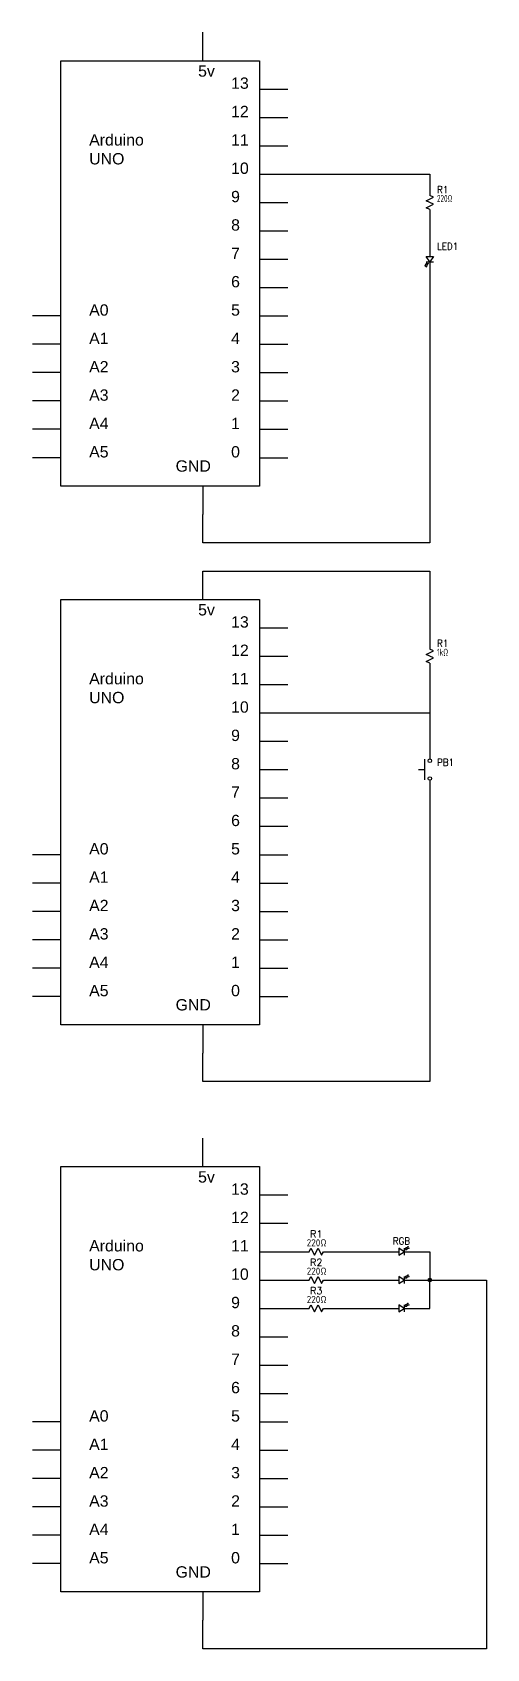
# Model space of a CAD drawing. Header units: inches. Extents: x 0 to 74, y -10 to 48.5.
# Drawn here: x 18 to 26, y -10 to 18.5 of the extents above; entities that cross this region are included whole.
import ezdxf
from ezdxf.enums import TextEntityAlignment as Align

# ---------------------------------------------------------------- set-up
doc = ezdxf.new("R2010")
doc.units = ezdxf.units.IN
doc.header["$MEASUREMENT"] = 0
for name, color, linetype in [('MISC', 7, 'Continuous'), ('SYMS', 7, 'Continuous'), ('TAGS', 150, 'Continuous'), ('WIRES', 7, 'Continuous')]:
    doc.layers.add(name, color=color, linetype=linetype)
doc.styles.get("Standard").update_dxf_attribs({"font": 'arial.ttf'})
doc.styles.add('WD', font='romans.shx')

# ---------------------------------------------------------------- blocks, each defined once
blk = doc.blocks.new('VRE1')
for p, q in [((-0.062, 0.031), (0.062, 0.094)), ((0.062, -0.031), (-0.062, 0.031)), ((0.062, 0.094), (0, 0.125)), ((-0.062, -0.094), (0.062, -0.031)), ((0, -0.125), (-0.062, -0.094))]:
    blk.add_line(p, q)
at = {"style": 'WD'}
for tag, p, width in [('INST', (0.219, 0.488), 0.7), ('TAG1', (0.127, 0.162), 0.9), ('LOC', (0.219, 0.318), 0.7), ('RATING1', (0.125, 0.006), 0.7), ('RATING2', (0.125, -0.151), 0.7), ('DESC1', (0.129, -0.307), 0.7), ('DESC2', (0.129, -0.463), 0.7)]:
    blk.add_attdef(tag, p, '', height=0.125, dxfattribs=dict(at, width=width))
at = {"linetype": 'Continuous', "style": 'WD', "flags": 8}
blk.add_attdef('TERM01', text='', height=0.125, dxfattribs=at).set_placement((-0.055, 0.144), align=Align.RIGHT)
at = {"style": 'WD', "flags": 9}
blk.add_attdef('FAMILY', (-0.184, 0.08), '', height=0.01, rotation=90, dxfattribs=at)
at = {"linetype": 'Continuous', "style": 'WD', "flags": 9}
for tag, p in [('CAT', (-0.139, 0.105)), ('MFG', (-0.12, 0.103)), ('ASSYCODE', (-0.094, 0.094))]:
    blk.add_attdef(tag, text='', height=0.01, rotation=90, dxfattribs=at).set_placement(p, align=Align.CENTER)
at = {"color": 7, "style": 'WD', "flags": 1}
for tag, p in [('X2TERM01', (0, 0.125)), ('X8TERM02', (0, -0.125))]:
    blk.add_attdef(tag, p, '', height=0.0125, dxfattribs=at)
at = {"linetype": 'Continuous', "style": 'WD', "flags": 8}
blk.add_attdef('TERM02', text='', height=0.125, dxfattribs=at).set_placement((-0.041, -0.151), align=Align.TOP_RIGHT)
blk = doc.blocks.new('VDI1LED')
h = blk.add_hatch(color=256)
h.dxf.hatch_style = 1
h.paths.add_polyline_path([(-0.09, -0.124), (-0.078, -0.118), (-0.083, -0.114), (-0.088, -0.11)])
h = blk.add_hatch(color=256)
h.dxf.hatch_style = 1
h.paths.add_polyline_path([(-0.069, -0.138), (-0.056, -0.131), (-0.061, -0.128), (-0.066, -0.124)])
for p, q in [((0, -0.047), (-0.062, 0.047)), ((-0.062, 0.047), (0.062, 0.047)), ((0.062, 0.047), (0, -0.047)), ((-0.088, -0.11), (-0.09, -0.124)), ((-0.078, -0.118), (-0.09, -0.124)), ((-0.083, -0.114), (-0.088, -0.11)), ((-0.075, -0.103), (-0.083, -0.114)), ((-0.083, -0.114), (-0.078, -0.118)), ((-0.061, -0.083), (-0.076, -0.087)), ((-0.076, -0.087), (-0.075, -0.103)), ((-0.066, -0.124), (-0.069, -0.138)), ((-0.056, -0.131), (-0.069, -0.138)), ((-0.061, -0.128), (-0.066, -0.124)), ((-0.062, -0.047), (0.062, -0.047)), ((-0.047, -0.062), (-0.061, -0.066)), ((-0.061, -0.066), (-0.061, -0.083)), ((-0.053, -0.116), (-0.061, -0.128)), ((-0.061, -0.128), (-0.056, -0.131)), ((-0.039, -0.096), (-0.054, -0.1)), ((-0.054, -0.1), (-0.053, -0.116)), ((-0.025, -0.075), (-0.039, -0.08)), ((-0.039, -0.08), (-0.039, -0.096))]:
    blk.add_line(p, q)
at = {"style": 'WD'}
for tag, p, width in [('INST', (0.219, 0.488), 0.7), ('TAG1', (0.127, 0.162), 0.9), ('LOC', (0.219, 0.318), 0.7), ('RATING1', (0.125, 0.006), 0.7), ('RATING2', (0.125, -0.151), 0.7), ('DESC1', (0.129, -0.307), 0.7), ('DESC2', (0.129, -0.463), 0.7)]:
    blk.add_attdef(tag, p, '', height=0.125, dxfattribs=dict(at, width=width))
at = {"style": 'WD', "flags": 8}
blk.add_attdef('TERM01', text='', height=0.125, dxfattribs=at).set_placement((-0.055, 0.066), align=Align.RIGHT)
at = {"style": 'WD', "flags": 9}
for tag, p in [('FAMILY', (-0.184, 0.205)), ('WDBLKNAM', (-0.164, 0.205))]:
    blk.add_attdef(tag, p, '', height=0.01, rotation=90, dxfattribs=at)
for tag, p in [('CAT', (-0.139, 0.23)), ('MFG', (-0.12, 0.228)), ('ASSYCODE', (-0.094, 0.219))]:
    blk.add_attdef(tag, text='', height=0.01, rotation=90, dxfattribs=at).set_placement(p, align=Align.CENTER)
at = {"style": 'WD', "flags": 1}
for tag, p in [('X2TERM01', (0, 0.047)), ('X8TERM02', (0, -0.047))]:
    blk.add_attdef(tag, p, '', height=0.0125, dxfattribs=at)
at = {"style": 'WD', "flags": 8}
blk.add_attdef('TERM02', text='', height=0.125, dxfattribs=at).set_placement((-0.041, -0.173), align=Align.TOP_RIGHT)
blk = doc.blocks.new('VPB11')
for p, q in [((-0.202, 0), (-0.094, 0)), ((-0.094, 0.185), (-0.094, -0.18))]:
    blk.add_line(p, q)
for centre in [(0, 0.156), (0, -0.156)]:
    blk.add_circle(centre, 0.0312)
at = {"linetype": 'Continuous', "style": 'WD'}
for tag, height, flags, p in [('TERM01', 0.125, 8, (-0.055, 0.222)), ('MFG', 0.01, 9, (-0.142, -0.088)), ('CAT', 0.01, 9, (-0.142, -0.073))]:
    blk.add_attdef(tag, text='', height=height, dxfattribs=dict(at, flags=flags)).set_placement(p, align=Align.RIGHT)
at = {"style": 'WD'}
for tag, p, width in [('INST', (0.127, 0.39), 0.7), ('LOC', (0.127, 0.221), 0.7), ('TAG1', (0.127, 0.064), 0.9), ('XREF', (0.129, -0.09), 0.7), ('DESC1', (0.129, -0.242), 0.7), ('DESC2', (0.129, -0.398), 0.7)]:
    blk.add_attdef(tag, p, '', height=0.125, dxfattribs=dict(at, width=width))
at = {"color": 7, "style": 'WD'}
for tag, p in [('X4LINK', (-0.266, 0)), ('X1LINK', (0, 0))]:
    blk.add_attdef(tag, p, '', height=0.01, dxfattribs=at)
at = {"color": 7, "style": 'WD', "flags": 1}
for tag, p in [('X2TERM01', (0, 0.188)), ('X8TERM02', (0, -0.188))]:
    blk.add_attdef(tag, p, '', height=0.0125, dxfattribs=at)
at = {"linetype": 'Continuous', "style": 'WD', "flags": 8}
blk.add_attdef('TERM02', text='', height=0.125, dxfattribs=at).set_placement((-0.041, -0.229), align=Align.TOP_RIGHT)
at = {"style": 'WD'}
for tag, flags, p in [('CONTACT', 1, (-0.142, -0.053)), ('FAMILY', 9, (-0.142, -0.036))]:
    blk.add_attdef(tag, text='', height=0.01, dxfattribs=dict(at, flags=flags)).set_placement(p, align=Align.RIGHT)
at = {"linetype": 'Continuous', "style": 'WD', "flags": 9}
blk.add_attdef('ASSYCODE', text='', height=0.01, dxfattribs=at).set_placement((-0.155, -0.106), align=Align.CENTER)
blk = doc.blocks.new('WDDOT')
for radius in [0.03, 0.0187, 0.00929]:
    blk.add_circle((0, 0), radius)
blk = doc.blocks.new('HRE1')
for p, q in [((-0.125, 0), (-0.094, 0.062)), ((-0.094, 0.062), (-0.031, -0.062)), ((-0.031, -0.062), (0.031, 0.062)), ((0.031, 0.062), (0.094, -0.062)), ((0.094, -0.062), (0.125, 0))]:
    blk.add_line(p, q)
at = {"style": 'WD'}
for tag, width, p in [('INST', 0.7, (0, 0.888)), ('DESC1', 0.7, (0, 0.562)), ('LOC', 0.7, (0, 0.719)), ('DESC2', 0.7, (0, 0.406)), ('RATING1', 0.9, (0.006, 0.094))]:
    blk.add_attdef(tag, text='', height=0.125, dxfattribs=dict(at, width=width)).set_placement(p, align=Align.CENTER)
blk.add_attdef('TAG1', text='', height=0.125, dxfattribs=at).set_placement((0, 0.25), align=Align.CENTER)
for tag, p, height, flags in [('X4TERM01', (-0.125, 0), 0.0125, 1), ('X1TERM02', (0.125, 0), 0.0125, 1), ('FAMILY', (0.205, 0.152), 0.01, 9)]:
    blk.add_attdef(tag, p, '', height=height, dxfattribs=dict(at, flags=flags))
at = {"linetype": 'Continuous', "style": 'WD', "flags": 9}
for tag, p in [('ASSYCODE', (0.219, 0.062)), ('MFG', (0.228, 0.089)), ('CAT', (0.23, 0.108))]:
    blk.add_attdef(tag, text='', height=0.01, dxfattribs=at).set_placement(p, align=Align.CENTER)
at = {"linetype": 'Continuous', "style": 'WD', "flags": 8}
blk.add_attdef('TERM01', text='', height=0.125, dxfattribs=at).set_placement((-0.219, -0.031), align=Align.TOP_RIGHT)
at = {"style": 'WD', "width": 0.9}
blk.add_attdef('RATING2', text='', height=0.125, dxfattribs=at).set_placement((0.006, -0.188), align=Align.TOP_CENTER)
at = {"linetype": 'Continuous', "style": 'WD', "flags": 8}
blk.add_attdef('TERM02', text='', height=0.125, dxfattribs=at).set_placement((0.219, -0.031), align=Align.TOP_LEFT)
blk = doc.blocks.new('HDI1LED')
h = blk.add_hatch(color=256)
h.dxf.hatch_style = 1
h.paths.add_polyline_path([(0.109, 0.089), (0.113, 0.084), (0.117, 0.079), (0.123, 0.092)])
h = blk.add_hatch(color=256)
h.dxf.hatch_style = 1
h.paths.add_polyline_path([(0.123, 0.068), (0.127, 0.063), (0.13, 0.058), (0.137, 0.07)])
for p, q in [((0.047, 0), (-0.047, 0.062)), ((-0.047, 0.062), (-0.047, -0.062)), ((-0.047, -0.062), (0.047, 0)), ((0.047, 0.062), (0.047, -0.062)), ((0.061, 0.047), (0.065, 0.062)), ((0.065, 0.062), (0.082, 0.062)), ((0.075, 0.026), (0.079, 0.04)), ((0.079, 0.04), (0.096, 0.04)), ((0.082, 0.062), (0.085, 0.076)), ((0.085, 0.076), (0.101, 0.076)), ((0.096, 0.04), (0.099, 0.055)), ((0.099, 0.055), (0.115, 0.054)), ((0.101, 0.076), (0.113, 0.084)), ((0.109, 0.089), (0.123, 0.092)), ((0.113, 0.084), (0.109, 0.089)), ((0.113, 0.084), (0.117, 0.079)), ((0.115, 0.054), (0.127, 0.063)), ((0.117, 0.079), (0.123, 0.092)), ((0.123, 0.068), (0.137, 0.07)), ((0.127, 0.063), (0.123, 0.068)), ((0.127, 0.063), (0.13, 0.058)), ((0.13, 0.058), (0.137, 0.07))]:
    blk.add_line(p, q)
at = {"style": 'WD'}
for tag, height, width, p in [('INST', 0.1, 0.7, (0, 0.438)), ('LOC', 0.1, 0.7, (0, 0.297)), ('TAG1', 0.125, 0.9, (0, 0.125)), ('RATING1', 0.1, 0.8, (0.006, -0.312)), ('DESC1', 0.125, 0.9, (0, -0.625)), ('DESC2', 0.125, 0.9, (0, -0.781))]:
    blk.add_attdef(tag, text='', height=height, dxfattribs=dict(at, width=width)).set_placement(p, align=Align.CENTER)
for tag, p, height, flags in [('X4TERM01', (-0.047, 0), 0.0125, 1), ('X1TERM02', (0.047, 0), 0.0125, 1), ('FAMILY', (0.205, 0.152), 0.01, 9), ('WDBLKNAM', (0.205, 0.133), 0.01, 9)]:
    blk.add_attdef(tag, p, '', height=height, dxfattribs=dict(at, flags=flags))
at = {"style": 'WD', "flags": 9}
for tag, p in [('ASSYCODE', (0.219, 0.062)), ('MFG', (0.228, 0.089)), ('CAT', (0.23, 0.108))]:
    blk.add_attdef(tag, text='', height=0.01, dxfattribs=at).set_placement(p, align=Align.CENTER)
at = {"style": 'WD', "flags": 8}
blk.add_attdef('TERM01', text='', height=0.125, dxfattribs=at).set_placement((-0.125, -0.031), align=Align.TOP_RIGHT)
blk.add_attdef('TERM02', text='', height=0.125, dxfattribs=at).set_placement((0.109, -0.031), align=Align.TOP_LEFT)
at = {"style": 'WD', "width": 0.8}
blk.add_attdef('RATING2', text='', height=0.1, dxfattribs=at).set_placement((0.006, -0.484), align=Align.BOTTOM_CENTER)

msp = doc.modelspace()

# ---------------------------------------------------------------- linework, layer by layer
for points in [[(18.5, 18), (22, 18), (22, 10.5), (18.5, 10.5)], [(18.5, 8.5), (22, 8.5), (22, 1), (18.5, 1)], [(18.5, -1.5), (22, -1.5), (22, -9), (18.5, -9)]]:
    msp.add_lwpolyline(points, close=True)
at = {"layer": 'WIRES'}
for p, q in [((21, 18), (21, 18.5)), ((22, 17.5), (22.5, 17.5)), ((22, 17), (22.5, 17)), ((22, 16.5), (22.5, 16.5)), ((22, 16), (22.5, 16)), ((22.5, 16), (25, 16)), ((25, 16), (25, 15.625)), ((22, 15.5), (22.5, 15.5)), ((25, 15.375), (25, 14.547)), ((22, 15), (22.5, 15)), ((22, 14.5), (22.5, 14.5)), ((25, 14.453), (25, 9.5)), ((22, 14), (22.5, 14)), ((18.5, 13.5), (18, 13.5)), ((22, 13.5), (22.5, 13.5)), ((18.5, 13), (18, 13)), ((22, 13), (22.5, 13)), ((18.5, 12.5), (18, 12.5)), ((22, 12.5), (22.5, 12.5)), ((18.5, 12), (18, 12)), ((22, 12), (22.5, 12)), ((18.5, 11.5), (18, 11.5)), ((22, 11.5), (22.5, 11.5)), ((18.5, 11), (18, 11)), ((22, 11), (22.5, 11)), ((21, 10.5), (21, 10)), ((21, 9.5), (21, 10)), ((25, 9.5), (21, 9.5)), ((21, 8.5), (21, 9)), ((21, 9), (25, 9)), ((25, 9), (25, 7.625)), ((22, 8), (22.5, 8)), ((22, 7.5), (22.5, 7.5)), ((25, 7.375), (25, 5.688)), ((22, 7), (22.5, 7)), ((22, 6.5), (22.5, 6.5)), ((22.5, 6.5), (25, 6.5)), ((22, 6), (22.5, 6)), ((22, 5.5), (22.5, 5.5)), ((25, 5.312), (25, 0)), ((22, 5), (22.5, 5)), ((22, 4.5), (22.5, 4.5)), ((18.5, 4), (18, 4)), ((22, 4), (22.5, 4)), ((18.5, 3.5), (18, 3.5)), ((22, 3.5), (22.5, 3.5)), ((18.5, 3), (18, 3)), ((22, 3), (22.5, 3)), ((18.5, 2.5), (18, 2.5)), ((22, 2.5), (22.5, 2.5)), ((18.5, 2), (18, 2)), ((22, 2), (22.5, 2)), ((18.5, 1.5), (18, 1.5)), ((22, 1.5), (22.5, 1.5)), ((21, 1), (21, 0.5)), ((21, 0), (21, 0.5)), ((25, 0), (21, 0)), ((21, -1.5), (21, -1)), ((22, -2), (22.5, -2)), ((22, -2.5), (22.5, -2.5)), ((22, -3), (22.5, -3)), ((22.5, -3), (22.875, -3)), ((23.125, -3), (24.453, -3)), ((24.547, -3), (25, -3)), ((25, -3), (25, -3.5)), ((22, -3.5), (22.5, -3.5)), ((22.5, -3.5), (22.875, -3.5)), ((23.125, -3.5), (24.453, -3.5)), ((24.547, -3.5), (25, -3.5)), ((25, -3.5), (26, -3.5)), ((25, -4), (25, -3.5)), ((26, -3.5), (26, -10)), ((22, -4), (22.5, -4)), ((22.5, -4), (22.875, -4)), ((23.125, -4), (24.453, -4)), ((24.547, -4), (25, -4)), ((22, -4.5), (22.5, -4.5)), ((22, -5), (22.5, -5)), ((22, -5.5), (22.5, -5.5)), ((18.5, -6), (18, -6)), ((22, -6), (22.5, -6)), ((18.5, -6.5), (18, -6.5)), ((22, -6.5), (22.5, -6.5)), ((18.5, -7), (18, -7)), ((22, -7), (22.5, -7)), ((18.5, -7.5), (18, -7.5)), ((22, -7.5), (22.5, -7.5)), ((18.5, -8), (18, -8)), ((22, -8), (22.5, -8)), ((18.5, -8.5), (18, -8.5)), ((22, -8.5), (22.5, -8.5)), ((21, -9), (21, -9.5)), ((21, -10), (21, -9.5)), ((26, -10), (21, -10))]:
    msp.add_line(p, q, dxfattribs=at)

# ---------------------------------------------------------------- block references
at = {"layer": 'SYMS'}
ref = msp.add_blockref('VRE1', (25, 15.5), dxfattribs=at)
ref.add_attrib('RATING1', '220Ω', (25.125, 15.506), dxfattribs={"layer": 'MISC', "height": 0.125, "style": 'WD', "width": 0.7})
ref.add_attrib('TAG1', 'R1', (25.127, 15.662), dxfattribs={"layer": 'TAGS', "height": 0.125, "style": 'WD', "width": 0.9})
ref = msp.add_blockref('VDI1LED', (25, 14.5), dxfattribs=at)
ref.add_attrib('TAG1', 'LED1', (25.127, 14.662), dxfattribs={"layer": 'TAGS', "height": 0.125, "style": 'WD', "width": 0.9})
ref = msp.add_blockref('VRE1', (25, 7.5), dxfattribs=at)
ref.add_attrib('RATING1', '1kΩ', (25.125, 7.506), dxfattribs={"layer": 'MISC', "height": 0.125, "style": 'WD', "width": 0.7})
ref.add_attrib('TAG1', 'R1', (25.127, 7.662), dxfattribs={"layer": 'TAGS', "height": 0.125, "style": 'WD', "width": 0.9})
ref = msp.add_blockref('VPB11', (25, 5.5), dxfattribs=at)
ref.add_attrib('TAG1', 'PB1', (25.127, 5.564), dxfattribs={"layer": 'TAGS', "height": 0.125, "style": 'WD', "width": 0.9})
ref = msp.add_blockref('HRE1', (23, -3), dxfattribs=at)
ref.add_attrib('RATING1', '220Ω', dxfattribs={"layer": 'MISC', "height": 0.125, "style": 'WD', "width": 0.9}).set_placement((23.006, -2.906), align=Align.CENTER)
ref.add_attrib('TAG1', 'R1', dxfattribs={"layer": 'TAGS', "height": 0.125, "style": 'WD'}).set_placement((23, -2.75), align=Align.CENTER)
ref = msp.add_blockref('HDI1LED', (24.5, -3), dxfattribs=at)
ref.add_attrib('TAG1', 'RGB', dxfattribs={"layer": 'TAGS', "height": 0.125, "style": 'WD', "width": 0.9}).set_placement((24.5, -2.875), align=Align.CENTER)
ref = msp.add_blockref('HRE1', (23, -3.5), dxfattribs=at)
ref.add_attrib('RATING1', '220Ω', dxfattribs={"layer": 'MISC', "height": 0.125, "style": 'WD', "width": 0.9}).set_placement((23.006, -3.406), align=Align.CENTER)
ref.add_attrib('TAG1', 'R2', dxfattribs={"layer": 'TAGS', "height": 0.125, "style": 'WD'}).set_placement((23, -3.25), align=Align.CENTER)
for name, p in [('HDI1LED', (24.5, -3.5)), ('WDDOT', (25, -3.5)), ('HDI1LED', (24.5, -4))]:
    msp.add_blockref(name, p, dxfattribs=at)
ref = msp.add_blockref('HRE1', (23, -4), dxfattribs=at)
ref.add_attrib('RATING1', '220Ω', dxfattribs={"layer": 'MISC', "height": 0.125, "style": 'WD', "width": 0.9}).set_placement((23.006, -3.906), align=Align.CENTER)
ref.add_attrib('TAG1', 'R3', dxfattribs={"layer": 'TAGS', "height": 0.125, "style": 'WD'}).set_placement((23, -3.75), align=Align.CENTER)

# ---------------------------------------------------------------- texts
at = {"char_height": 0.2, "attachment_point": 1}
for s, insert in [('{\\C256;\\c0;5v}', (20.919, 17.918)), ('{\\C256;\\c0;13}', (21.5, 17.704)), ('{\\C256;\\c0;12}', (21.5, 17.204)), ('{\\C256;\\c0;Arduino UNO}', (19, 16.704)), ('{\\C256;\\c0;11}', (21.5, 16.704)), ('{\\C256;\\c0;10}', (21.5, 16.204)), ('{\\C256;\\c0;9}', (21.5, 15.704)), ('{\\C256;\\c0;8}', (21.5, 15.204)), ('{\\C256;\\c0;7}', (21.5, 14.704)), ('{\\C256;\\c0;6}', (21.5, 14.204)), ('{\\C256;\\c0;A0}', (19, 13.704)), ('{\\C256;\\c0;5}', (21.5, 13.704)), ('{\\C256;\\c0;A1}', (19, 13.204)), ('{\\C256;\\c0;4}', (21.5, 13.204)), ('{\\C256;\\c0;A2}', (19, 12.704)), ('{\\C256;\\c0;3}', (21.5, 12.704)), ('{\\C256;\\c0;A3}', (19, 12.204)), ('{\\C256;\\c0;2}', (21.5, 12.204)), ('{\\C256;\\c0;A4}', (19, 11.704)), ('{\\C256;\\c0;1}', (21.5, 11.704)), ('{\\C256;\\c0;A5}', (19, 11.204)), ('{\\C256;\\c0;0}', (21.5, 11.204)), ('{\\C256;\\c0;GND}', (20.523, 10.953)), ('{\\C256;\\c0;5v}', (20.919, 8.418)), ('{\\C256;\\c0;13}', (21.5, 8.204)), ('{\\C256;\\c0;12}', (21.5, 7.704)), ('{\\C256;\\c0;Arduino UNO}', (19, 7.204)), ('{\\C256;\\c0;11}', (21.5, 7.204)), ('{\\C256;\\c0;10}', (21.5, 6.704)), ('{\\C256;\\c0;9}', (21.5, 6.204)), ('{\\C256;\\c0;8}', (21.5, 5.704)), ('{\\C256;\\c0;7}', (21.5, 5.204)), ('{\\C256;\\c0;6}', (21.5, 4.704)), ('{\\C256;\\c0;A0}', (19, 4.204)), ('{\\C256;\\c0;5}', (21.5, 4.204)), ('{\\C256;\\c0;A1}', (19, 3.704)), ('{\\C256;\\c0;4}', (21.5, 3.704)), ('{\\C256;\\c0;A2}', (19, 3.204)), ('{\\C256;\\c0;3}', (21.5, 3.204)), ('{\\C256;\\c0;A3}', (19, 2.704)), ('{\\C256;\\c0;2}', (21.5, 2.704)), ('{\\C256;\\c0;A4}', (19, 2.204)), ('{\\C256;\\c0;1}', (21.5, 2.204)), ('{\\C256;\\c0;A5}', (19, 1.704)), ('{\\C256;\\c0;GND}', (20.523, 1.453)), ('{\\C256;\\c0;0}', (21.5, 1.704)), ('{\\C256;\\c0;5v}', (20.919, -1.582)), ('{\\C256;\\c0;13}', (21.5, -1.796)), ('{\\C256;\\c0;12}', (21.5, -2.296)), ('{\\C256;\\c0;Arduino UNO}', (19, -2.796)), ('{\\C256;\\c0;11}', (21.5, -2.796)), ('{\\C256;\\c0;10}', (21.5, -3.296)), ('{\\C256;\\c0;9}', (21.5, -3.796)), ('{\\C256;\\c0;8}', (21.5, -4.296)), ('{\\C256;\\c0;7}', (21.5, -4.796)), ('{\\C256;\\c0;6}', (21.5, -5.296)), ('{\\C256;\\c0;A0}', (19, -5.796)), ('{\\C256;\\c0;5}', (21.5, -5.796)), ('{\\C256;\\c0;A1}', (19, -6.296)), ('{\\C256;\\c0;4}', (21.5, -6.296)), ('{\\C256;\\c0;A2}', (19, -6.796)), ('{\\C256;\\c0;3}', (21.5, -6.796)), ('{\\C256;\\c0;A3}', (19, -7.296)), ('{\\C256;\\c0;2}', (21.5, -7.296)), ('{\\C256;\\c0;A4}', (19, -7.796)), ('{\\C256;\\c0;1}', (21.5, -7.796)), ('{\\C256;\\c0;A5}', (19, -8.296)), ('{\\C256;\\c0;GND}', (20.523, -8.547)), ('{\\C256;\\c0;0}', (21.5, -8.296))]:
    msp.add_mtext_dynamic_manual_height_columns(s, width=0.48887, gutter_width=1, heights=[0], dxfattribs=dict(at, insert=insert))

doc.saveas('drawing.dxf')
